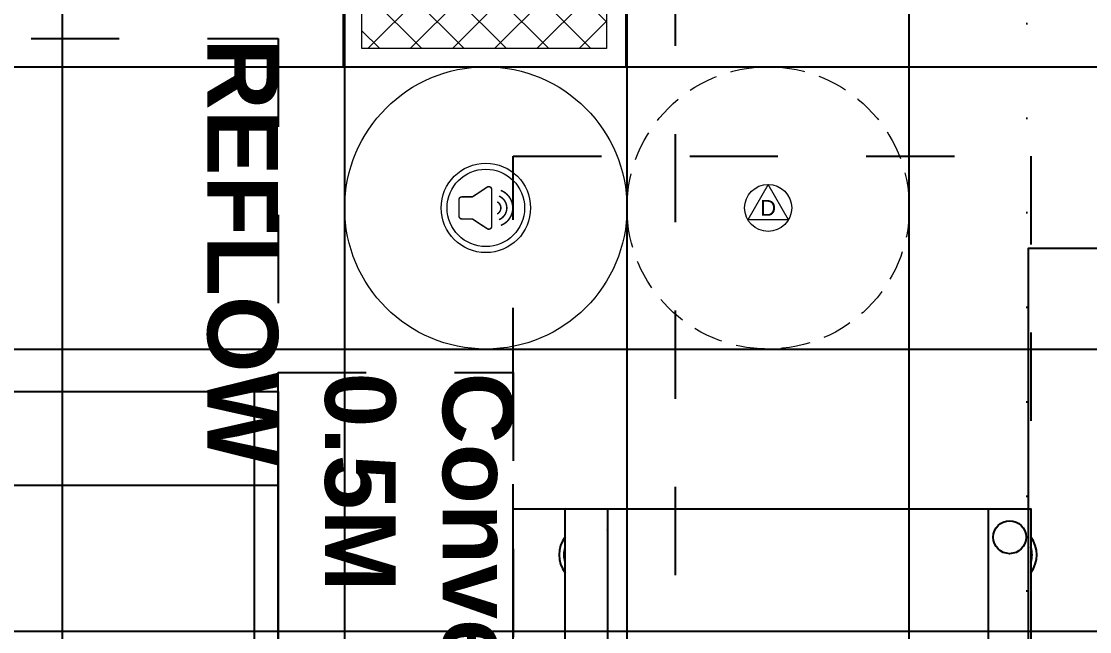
# Model space of a CAD drawing. Header units: centimetres. Extents: x 405564 to 502064, y 46284 to 60634.
# Drawn here: x 455251 to 455478.1, y 54142.5 to 54272.2 of the extents above; entities that cross this region are included whole.
import ezdxf
from ezdxf import colors
from ezdxf.entities.mleader import LeaderData, LeaderLine
from ezdxf.enums import TextEntityAlignment as Align
from ezdxf.math import Vec2, Vec3
from ezdxf.xclip import XClip

# ---------------------------------------------------------------- set-up
doc = ezdxf.new("R2010")
doc.units = ezdxf.units.CM
doc.header["$XCLIPFRAME"] = 0
for name, pattern in [('3+1_3b$0$DASHED', [0.25, 0.125, -0.125]), ('ACAD_ISO07W100', [3, 0, -3]), ('DOT', [0.25, 0, -0.25]), ('HIDDEN', [9.525, 6.35, -3.175])]:
    doc.linetypes.add(name, pattern=pattern)
for name, color, linetype in [('---___EB_draft03_cihazlar', 8, 'Continuous'), ('0-KRCN-ASMATAVAN-130426', 8, 'Continuous'), ('AS_DOS_TERAS_UST', 8, 'ACAD_ISO07W100'), ('AS_DUV', 8, 'Continuous'), ('AS_PYZ_BINA', 8, 'Continuous')]:
    doc.layers.add(name, color=color, linetype=linetype)
for name, color, linetype, lineweight in [('0-KRCN-AYDINLATMA-130426', 8, 'Continuous', 9), ('0-KRCN-MİMARİ-220526', 8, 'Continuous', 9), ('OL_Ic', 8, 'Continuous', 9)]:
    doc.layers.add(name, color=color, linetype=linetype, lineweight=lineweight)
doc.styles.add('2', font='arial.ttf', dxfattribs={"width": 0.9, "height": 200})
doc.styles.add('Kalin02', font='arialbd.ttf')
doc.styles.add('Normal_ITL', font='swissi.ttf')
doc.styles.add('TAHOMA', font='tahoma.ttf')

# ---------------------------------------------------------------- blocks, each defined once
blk = doc.blocks.new('AST-OD-KD')
at = {"layer": '0-KRCN-AYDINLATMA-130426'}
for p, q in [((0, 5), (-4.33, -2.5)), ((4.33, -2.5), (0, 5)), ((4.33, -2.5), (-4.33, -2.5))]:
    blk.add_line(p, q, dxfattribs=at)
at = {"layer": '0-KRCN-AYDINLATMA-130426', "linetype": 'HIDDEN'}
blk.add_circle((0, 0), 30, dxfattribs=at)
at = {"layer": '0-KRCN-AYDINLATMA-130426'}
blk.add_circle((0, 0), 5, dxfattribs=at)
at = {"layer": '0-KRCN-AYDINLATMA-130426', "style": '2'}
blk.add_text('D', height=3.36, dxfattribs=at).set_placement((0, 0), align=Align.MIDDLE_CENTER)
blk = doc.blocks.new('ASMA TAVA TİPİ HOPARLÖR')
at = {"layer": '0-KRCN-AYDINLATMA-130426', "const_width": 0.317}
blk.add_lwpolyline([(0.27, -4.41, 0.598176), (1.25, -3.88), (1.25, 3.88, 0.598176), (0.27, 4.41), (-2.7, 2.45, -0.147433), (-3.05, 2.34), (-5.09, 2.34, 0.414214), (-5.72, 1.71), (-5.72, -1.71, 0.414214), (-5.09, -2.34), (-3.05, -2.34, -0.147433), (-2.7, -2.45)], format="xyb", close=True, dxfattribs=at)
for points in [[(2.8, 2.51, -0.658812), (2.8, -2.51)], [(3.19, 3.72, -0.680488), (3.19, -3.72)], [(2.41, 1.29, -0.601398), (2.41, -1.29)]]:
    blk.add_lwpolyline(points, format="xyb", dxfattribs=at)
at = {"layer": '0-KRCN-AYDINLATMA-130426'}
blk.add_circle((0, 0), 30, dxfattribs=at)
at = {"layer": '0-KRCN-AYDINLATMA-130426', "ltscale": 0.1}
for radius in [9.5, 8.23]:
    blk.add_circle((0, 0), radius, dxfattribs=at)
blk = doc.blocks.new('50W 60x60 cm  SIVA ALTI LED ARMATÜR')
at = {"layer": '0-KRCN-AYDINLATMA-130426'}
h = blk.add_hatch(dxfattribs=at)
h.set_pattern_fill('ANSI37', color=256, scale=0.2)
h.paths.add_polyline_path([(-2.6, 2.594), (2.6, 2.594), (2.6, -2.606), (-2.6, -2.606)])
for points in [[(-3, 2.994), (3, 2.994), (3, -3.007), (-3, -3.007)], [(-2.6, 2.594), (2.6, 2.594), (2.6, -2.606), (-2.6, -2.606)]]:
    blk.add_lwpolyline(points, close=True, dxfattribs=at)
at = {"layer": '0-KRCN-AYDINLATMA-130426', "insert": (-2.35, 2.344), "char_height": 1.5, "attachment_point": 1, "style": 'TAHOMA'}
blk.add_mtext_dynamic_manual_height_columns('{\\fTahoma|b0|i0|c162|p34;50W}', width=1.5, gutter_width=1.25, heights=[0], dxfattribs=at)
blk = doc.blocks.new('G$C27E741DA')
at = {"layer": '0-KRCN-AYDINLATMA-130426', "xscale": 10, "yscale": 10, "zscale": 10}
blk.add_blockref('50W 60x60 cm  SIVA ALTI LED ARMATÜR', (17285.33, 7158.48), dxfattribs=at)
at = {"layer": '0-KRCN-AYDINLATMA-130426'}
for name, p in [('ASMA TAVA TİPİ HOPARLÖR', (17285.68, 7098.55)), ('AST-OD-KD', (17345.68, 7098.55))]:
    blk.add_blockref(name, p, dxfattribs=at)
blk = doc.blocks.new('REFLOW')
at = {"layer": '---___EB_draft03_cihazlar'}
for p, q in [((275624.62, -40403.96), (275473.62, -40403.96)), ((275473.62, -40868.96), (275473.62, -40403.96)), ((275493.62, -40403.96), (275493.62, -40868.96)), ((275624.62, -40408.96), (275473.62, -40408.96))]:
    blk.add_line(p, q, dxfattribs=at)
at = {"layer": '---___EB_draft03_cihazlar', "color": 1, "linetype": '3+1_3b$0$DASHED', "ltscale": 150}
blk.add_lwpolyline([(275398.62, -40403.96), (275699.62, -40403.96), (275699.62, -40868.96), (275398.62, -40868.96), (275398.62, -40403.96)], dxfattribs=at)
at = {"layer": '---___EB_draft03_cihazlar', "color": 1}
blk.add_lwpolyline([(275473.62, -40403.96), (275624.62, -40403.96), (275624.62, -40868.96), (275473.62, -40868.96), (275473.62, -40403.96)], dxfattribs=at)
at = {"layer": '---___EB_draft03_cihazlar', "insert": (275398.62, -40403.96), "char_height": 15, "attachment_point": 1, "style": 'Kalin02'}
blk.add_mtext_dynamic_manual_height_columns('REFLOW', width=590.7316, gutter_width=750, heights=[137.08], dxfattribs=at)
blk = doc.blocks.new('AOI')
at = {"layer": '---___EB_draft03_cihazlar', "linetype": 'Continuous'}
for p, q in [((274949.64, -39777.35), (275075.74, -39777.35)), ((275075.94, -39777.55), (275075.94, -39786.15)), ((275075.74, -39786.35), (274949.64, -39786.35)), ((275075.74, -39786.4), (275003.44, -39786.4)), ((275070.44, -39786.4), (275070.44, -39786.35)), ((275075.94, -39786.6), (275075.94, -39867.1)), ((275075.74, -39867.3), (275003.44, -39867.3)), ((275060.94, -39867.35), (275060.94, -39867.3)), ((275065.54, -39867.3), (275065.54, -39867.35)), ((275070.24, -39867.3), (275070.24, -39867.35)), ((275070.44, -39867.35), (275070.44, -39867.3)), ((274949.64, -39867.35), (275075.74, -39867.35)), ((275075.94, -39867.55), (275075.94, -39876.15)), ((275075.74, -39876.35), (274949.64, -39876.35))]:
    blk.add_line(p, q, dxfattribs=at)
at = {"layer": '---___EB_draft03_cihazlar', "color": 1, "linetype": '3+1_3b$0$DASHED', "ltscale": 150}
blk.add_lwpolyline([(274874.94, -39766.35), (275150.94, -39766.35), (275150.94, -39876.35), (274874.94, -39876.35)], close=True, dxfattribs=at)
at = {"layer": '---___EB_draft03_cihazlar', "color": 1}
blk.add_lwpolyline([(274949.94, -39766.35), (275075.94, -39766.35), (275075.94, -39876.35), (274949.94, -39876.35), (274949.94, -39766.35)], dxfattribs=at)
at = {"layer": '---___EB_draft03_cihazlar', "linetype": 'Continuous'}
blk.add_circle((275069.94, -39871.85), 3.5, dxfattribs=at)
for centre, radius, start, end in [((275066.19, -39782.6), 6.5, 53.9403, 126.0597), ((275066.19, -39782.6), 5.5, 73.027, 106.9261), ((275075.74, -39777.55), 0.2, 0, 90), ((275066.19, -39782.6), 6.5, 324.1813, 324.7056), ((275068.24, -39867.4), 0.35, 163.0656, 171.3861), ((275068.24, -39867.4), 0.21, 150, 165.731), ((275068.24, -39867.4), 0.21, 14.269, 30), ((275068.24, -39867.4), 0.35, 8.6139, 16.9344), ((275066.19, -39871.1), 6.5, 35.2944, 35.8187), ((275074.43, -39867.31), 0.2, 180, 192.505), ((275066.19, -39871.1), 6.5, 233.9403, 306.0597), ((275066.19, -39871.1), 5.5, 253.027, 286.9261), ((275075.74, -39876.15), 0.2, 270, 0)]:
    blk.add_arc(centre, radius, start, end, dxfattribs=at)
blk = doc.blocks.new('Conveyor0.5M')
at = {"layer": '---___EB_draft03_cihazlar', "color": 1, "linetype": '3+1_3b$0$DASHED', "ltscale": 150}
blk.add_lwpolyline([(276770.72, -40180.91), (277000.72, -40180.91), (277000.72, -40230.91), (276770.72, -40230.91), (276770.72, -40180.91)], dxfattribs=at)
at = {"layer": '---___EB_draft03_cihazlar', "insert": (276770.72, -40180.91), "char_height": 15, "attachment_point": 1, "style": 'Kalin02'}
blk.add_mtext_dynamic_manual_height_columns('Conveyor \\P0.5M', width=590.7316, gutter_width=750, heights=[137.08], dxfattribs=at)
blk = doc.blocks.new('Unloader')
at = {"layer": '---___EB_draft03_cihazlar', "color": 1, "linetype": '3+1_3b$0$DASHED', "ltscale": 150}
blk.add_lwpolyline([(276193.87, -39690.53), (276525.87, -39690.53), (276525.87, -39961.53), (276193.87, -39961.53), (276193.87, -39690.53)], dxfattribs=at)
at = {"layer": '---___EB_draft03_cihazlar', "color": 1}
blk.add_lwpolyline([(276268.87, -39765.53), (276450.87, -39765.53), (276450.87, -39886.53), (276268.87, -39886.53), (276268.87, -39765.53)], dxfattribs=at)
blk = doc.blocks.new('A$Ca63a641c')
at = {"layer": 'AS_PYZ_BINA'}
ml = blk.add_multileader_mtext('Standard', dxfattribs=at)
ml.set_content('EST boyalı panel çit ve panel çit kapı (AS 51.101)', color=256, style='Normal_ITL')
ml.set_leader_properties()
ml.build(insert=Vec2(0, 0))
ml.multileader.update_dxf_attribs({"dogleg_length": 0.379, "arrow_head_size": 17.04, "scale": 75})
ctx = ml.context
ctx.base_point, ctx.scale, ctx.char_height, ctx.arrow_head_size, ctx.landing_gap_size, ctx.plane_origin = Vec3(140.51, 464.3), 75, 20, 17.04, 14.2, Vec3(92.51, 620.11)
notes = []
notes.append((ctx, [(0, (1, 1, 0), (112.11, 464.3), (1, 0), 28.4, [(0, [(68.5, 410)], 0, [])])]))
ctx.mtext.insert, ctx.mtext.width, ctx.mtext.flow_direction = Vec3(154.71, 477.51), 604.5634, 5
for ctx, leaders in notes:
    for number, flags, end, landing, length, lines in leaders:
        leader = LeaderData()
        leader.index, (leader.has_last_leader_line, leader.has_dogleg_vector, leader.attachment_direction) = number, flags
        leader.last_leader_point, leader.dogleg_vector, leader.dogleg_length = Vec3(end), Vec3(landing), length
        for number, points, colour, breaks in lines:
            line = LeaderLine()
            line.index, line.vertices, line.color, line.breaks = number, Vec3.list(points), colors.encode_raw_color(colour), breaks
            leader.lines.append(line)
        ctx.leaders.append(leader)
blk = doc.blocks.new('A$C85dec720')
at = {"layer": 'OL_Ic'}
blk.add_blockref('A$Ca63a641c', (5315.08, 5344.25, 28.4), dxfattribs=at)
blk = doc.blocks.new('A$C6A10300A')
at = {"layer": 'AS_DOS_TERAS_UST', "linetype": 'DOT', "ltscale": 80}
blk.add_line((17400.68, -6201.45), (17400.68, -7101.45), dxfattribs=at)
at = {"layer": '---___EB_draft03_cihazlar'}
for name, p, rotation in [('Unloader', (-22364.52, -282860.88), 90), ('REFLOW', (57645.47, 269033.17), 270), ('AOI', (-22474.84, -281541.39), 90), ('Conveyor0.5M', (57472.42, 270334.27), 270)]:
    blk.add_blockref(name, p, dxfattribs=dict(at, rotation=rotation))
at = {"layer": 'AS_DUV'}
ref = blk.add_blockref('A$C85dec720', (28900.96, -17748.98), dxfattribs=dict(at, rotation=105.0255580063709))
XClip(ref).set_block_clipping_path([(6220.3367769278, 6783.7313721173), (4126.4071464743, -1017.0000000052), (7354.8298234051, -1883.5969356479), (9448.7594538586, 5917.1344364745)])

msp = doc.modelspace()

# ---------------------------------------------------------------- linework, layer by layer
at = {"layer": '0-KRCN-ASMATAVAN-130426'}
for p, q in [((455259.75, 53542.56), (455259.75, 54322.56)), ((455319.75, 53542.56), (455319.75, 54322.56)), ((455379.75, 53542.56), (455379.75, 54322.56)), ((455439.75, 53542.56), (455439.75, 54322.56)), ((454959.75, 54262.56), (455739.75, 54262.56)), ((454959.75, 54202.56), (455739.75, 54202.56)), ((454959.75, 54142.56), (455739.75, 54142.56))]:
    msp.add_line(p, q, dxfattribs=at)

# ---------------------------------------------------------------- block references
at = {"layer": '0-KRCN-AYDINLATMA-130426'}
msp.add_blockref('G$C27E741DA', (438064.07, 47134.02), dxfattribs=at)

# ---------------------------------------------------------------- next in the draw order: block references
at = {"layer": '0-KRCN-MİMARİ-220526'}
msp.add_blockref('A$C6A10300A', (438064.07, 60634.02), dxfattribs=at)

doc.saveas('drawing.dxf')
